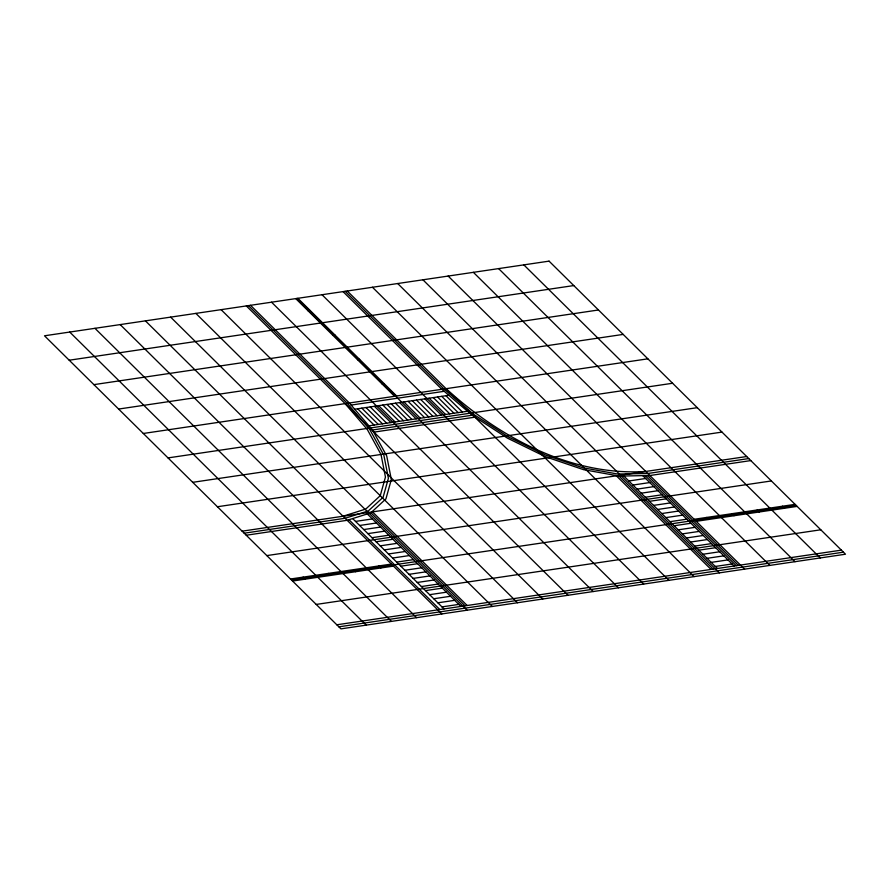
<?xml version="1.0" encoding="UTF-8"?>
<svg xmlns="http://www.w3.org/2000/svg" width="890" height="890" viewBox="0 0 890 890"><rect width="100%" height="100%" fill="white"/><g stroke="black" fill="none" stroke-linecap="round" stroke-linejoin="round"><path stroke-width="1.33" d="M343.039 516.245L365.79 509.047L380.253 495.686L385.448 477.073L381.02 454.467L367.27 429.414L345.142 403.615M308.085 310.832L310.187 310.521M69.198 360.216L573.772 285.568M332.782 335.252L334.885 334.94M93.906 384.636L598.469 309.987M357.491 359.671L359.593 359.36M118.604 409.055L623.178 334.406M382.188 384.102L384.291 383.79M143.312 433.474L647.875 358.826M351.127 405.072L444.177 391.311M354.687 409.222L448.849 395.293M368.938 425.832L467.539 411.247M168.01 457.905L672.584 383.256M372.476 429.992L472.245 415.23M373.655 432.162L475.171 417.143M192.718 482.324L697.282 407.676M217.416 506.744L721.99 432.095M242.124 531.174L746.688 456.526M244.183 533.21L345.098 518.28L368.315 510.938L383.089 497.299L388.396 478.286L383.868 455.213L369.839 429.636L347.245 403.303L248.432 305.615M748.746 458.561L647.831 473.491L617.738 474.036L582.817 467.751L545.448 455.057L508.19 436.823L473.569 414.295L443.943 388.997L345.142 291.308M246.241 535.235L347.156 520.305L370.852 512.818L385.926 498.901L391.333 479.51L386.727 455.958L372.398 429.87L349.347 402.992L250.535 305.303M750.804 460.586L649.889 475.516L619.184 476.083L583.54 469.664L545.414 456.715L507.389 438.114L472.067 415.118L441.841 389.308L343.039 291.62M355.522 521.418L372.343 518.926M628.83 480.978L645.639 478.486M359.638 525.478L376.459 522.997M632.946 485.05L649.756 482.558M363.754 529.55L380.575 527.069M637.062 489.122L653.883 486.63M367.87 533.622L384.691 531.141M641.178 493.194L657.999 490.702M371.987 537.693L388.808 535.202M645.294 497.254L662.115 494.773M266.822 555.594L771.396 480.945M376.103 541.765L392.924 539.273M649.411 501.326L666.232 498.845M380.219 545.837L397.04 543.345M653.527 505.398L670.348 502.917M384.335 549.909L401.156 547.417M657.643 509.469L674.464 506.977M388.452 553.981L405.273 551.489M661.76 513.541L678.581 511.049M392.568 558.041L409.389 555.56M665.876 517.613L682.697 515.121M396.695 562.113L413.505 559.632M669.992 521.685L686.813 519.193M290.496 579.001L391.411 564.071M694.156 519.282L795.07 504.352M291.531 580.013L796.094 505.364M292.554 581.037L393.469 566.107M696.214 521.317L797.129 506.388M400.811 566.185L417.621 563.704M674.119 525.756L690.929 523.264M404.928 570.256L421.749 567.764M678.236 529.828L695.046 527.336M409.044 574.328L425.865 571.836M682.352 533.889L699.162 531.408M413.16 578.4L429.981 575.908M686.468 537.961L703.289 535.48M417.276 582.472L434.098 579.98M690.584 542.032L707.405 539.551M421.393 586.543L438.214 584.051M694.701 546.104L711.522 543.612M316.228 604.432L820.803 529.784M425.509 590.615L442.33 588.123M698.817 550.176L715.638 547.684M429.625 594.676L446.446 592.195M702.933 554.248L719.754 551.755M433.742 598.748L450.562 596.267M707.049 558.319L723.87 555.827M437.858 602.819L454.679 600.338M711.166 562.391L727.987 559.899M441.974 606.891L458.795 604.399M715.282 566.452L732.103 563.971M336.82 624.791L841.384 550.142M338.879 626.827L843.442 552.178M645.773 471.455C571.235 476.317 499.802 437.535 446.046 388.685M782.455 506.21L784.513 508.246M523.832 264.875L820.269 557.941M757.223 509.948L759.281 511.984M498.611 268.602L795.048 561.679M731.992 513.675L734.05 515.711M473.38 272.34L769.817 565.406M706.771 517.413L708.829 519.449M448.148 276.067L744.585 569.144M647.519 475.56L738.366 565.384M645.15 475.605L736.264 565.695M642.769 475.649L734.161 566.007M623.79 475.994L717.34 568.488M422.928 279.805L719.354 572.871M619.006 476.05L713.135 569.111M616.047 475.516L711.032 569.422M397.697 283.532L694.133 576.609M372.465 287.27L668.902 580.336M347.245 290.997L643.67 584.074M445.923 395.727L462.388 412.014M441.718 396.35L458.183 412.637M437.513 396.973L453.978 413.249M433.308 397.596L449.773 413.872M429.102 398.219L445.567 414.495M322.013 294.735L618.45 587.801M424.897 398.842L441.362 415.118M420.692 399.465L437.157 415.741M416.487 400.088L432.952 416.364M412.281 400.7L428.746 416.987M408.076 401.323L424.541 417.61M403.871 401.946L420.336 418.233M297.839 298.306L396.651 395.994M296.782 298.462L593.218 591.538M295.736 298.617L394.548 396.306M399.666 402.569L416.131 418.856M395.46 403.192L411.936 419.479M391.255 403.815L407.731 420.102M387.05 404.438L403.526 420.714M382.845 405.061L399.321 421.337M378.639 405.684L395.116 421.96M271.55 302.2L567.987 595.265M374.434 406.307L390.91 422.583M370.24 406.93L386.705 423.206M366.035 407.553L382.5 423.829M361.83 408.165L378.295 424.452M357.624 408.788L374.089 425.075M246.33 305.926L542.755 599.003M221.098 309.664L517.535 602.73M195.867 313.391L492.303 606.468M372.176 511.594L467.161 605.5M370.93 512.751L465.058 605.812M170.646 317.129L467.072 610.195M367.303 513.942L460.853 606.435M352.651 518.57L444.032 608.927M348.98 519.727L439.838 609.55M145.415 320.856L441.852 613.933M378.795 565.929L380.853 567.965M120.183 324.594L416.62 617.66M353.575 569.667L355.633 571.703M94.952 328.321L391.389 621.398M328.343 573.394L330.401 575.43M69.731 332.059L366.168 625.125M303.112 577.132L305.17 579.168M549.063 261.137L44.5 335.786L340.937 628.863L845.5 554.214L549.063 261.137"/></g></svg>
